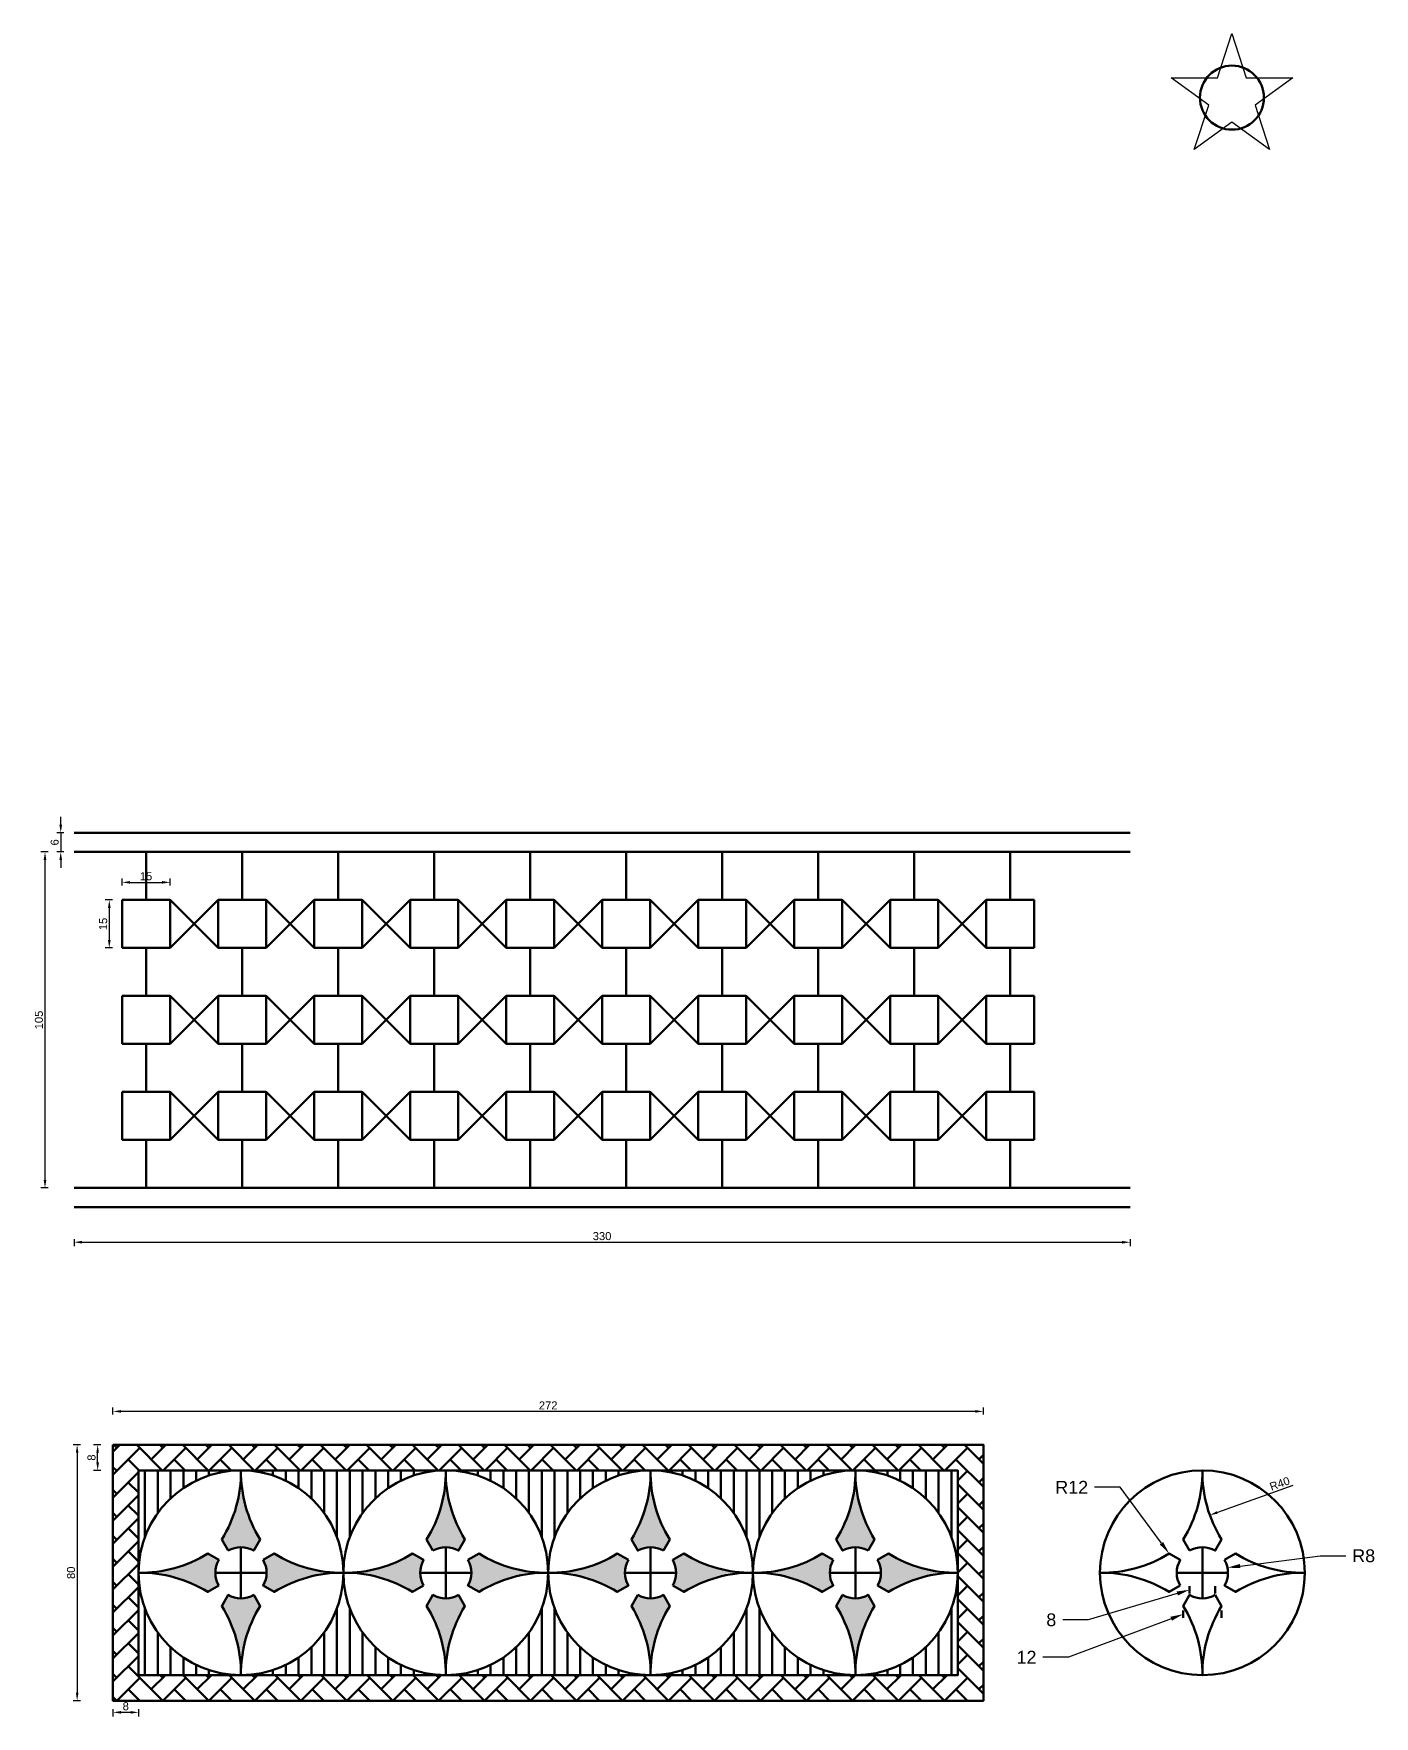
# Model space of a CAD drawing. Header units: inches. Extents: x 934 to 13503, y 40 to 6452.
# Drawn here: x 2439 to 2858, y 1598 to 2124 of the extents above; entities that cross this region are included whole.
import ezdxf
from ezdxf import colors
from ezdxf.entities.mleader import LeaderData, LeaderLine
from ezdxf.math import Vec2, Vec3

# ---------------------------------------------------------------- set-up
doc = ezdxf.new("R2010")
doc.units = ezdxf.units.IN
doc.styles.get("Standard").update_dxf_attribs({"font": 'arial.ttf'})
doc.dimstyles.new('ISO-25', dxfattribs={"dimtxt": 2.5, "dimasz": 2.5, "dimexe": 1.25, "dimexo": 0.275, "dimtad": 1, "dimdsep": 46, "dimtxsty": 'Standard', "dimcen": 2.5, "dimclrd": 256, "dimadec": 0, "dimazin": 0, "dimtfac": 1, "dimtmove": 0, "dimatfit": 3, "dimfxl": 1, "dimfxlon": 1, "dimarcsym": 0})

# ---------------------------------------------------------------- blocks, each defined once
blk = doc.blocks.new('*D303')
at = {"lineweight": -2, "transparency": 16777216}
blk.add_line((2832.09, 1670.17), (2808.56, 1661.77), dxfattribs=at)
at = {"lineweight": 80, "transparency": 16777216}
blk.add_solid([(2808.42, 1662.16), (2808.7, 1661.38), (2806.2, 1660.93)], dxfattribs=at)
at = {"layer": 'Defpoints', "color": 0, "lineweight": 80, "transparency": 16777216}
for p in [(2843.87, 1674.38), (2806.2, 1660.93)]:
    blk.add_point(p, dxfattribs=at)
at = {"color": 0, "lineweight": 80, "transparency": 16777216, "insert": (2828.05, 1670.75), "char_height": 2.5, "attachment_point": 5, "rotation": 19.6558}
blk.add_mtext('R40', dxfattribs=at)
blk = doc.blocks.new('*D304')
at = {"color": 0, "lineweight": -2, "transparency": 16777216}
for p, q in [((2463.44, 1692.34), (2463.44, 1694.59)), ((2735.44, 1692.34), (2735.44, 1694.59))]:
    blk.add_line(p, q, dxfattribs=at)
at = {"lineweight": -2, "transparency": 16777216}
blk.add_line((2732.94, 1693.34), (2465.94, 1693.34), dxfattribs=at)
at = {"lineweight": 80, "transparency": 16777216}
for points in [[(2465.94, 1693.76), (2465.94, 1692.93), (2463.44, 1693.34)], [(2732.94, 1693.76), (2732.94, 1692.93), (2735.44, 1693.34)]]:
    blk.add_solid(points, dxfattribs=at)
at = {"layer": 'Defpoints', "color": 0, "lineweight": 80, "transparency": 16777216}
for p in [(2463.44, 1693.34), (2463.44, 1682.91), (2735.44, 1682.91)]:
    blk.add_point(p, dxfattribs=at)
at = {"color": 0, "lineweight": 80, "transparency": 16777216, "insert": (2599.44, 1695.22), "char_height": 2.5, "attachment_point": 5}
blk.add_mtext('272', dxfattribs=at)
blk = doc.blocks.new('*D305')
at = {"color": 0, "lineweight": -2, "transparency": 16777216}
for p, q in [((2453.25, 1682.91), (2451, 1682.91)), ((2453.25, 1602.91), (2451, 1602.91))]:
    blk.add_line(p, q, dxfattribs=at)
at = {"lineweight": -2, "transparency": 16777216}
blk.add_line((2452.25, 1680.41), (2452.25, 1605.41), dxfattribs=at)
at = {"lineweight": 80, "transparency": 16777216}
for points in [[(2451.84, 1680.41), (2452.67, 1680.41), (2452.25, 1682.91)], [(2451.84, 1605.41), (2452.67, 1605.41), (2452.25, 1602.91)]]:
    blk.add_solid(points, dxfattribs=at)
at = {"layer": 'Defpoints', "color": 0, "lineweight": 80, "transparency": 16777216}
for p in [(2463.44, 1682.91), (2452.25, 1602.91), (2463.44, 1602.91)]:
    blk.add_point(p, dxfattribs=at)
at = {"color": 0, "lineweight": 80, "transparency": 16777216, "insert": (2450.35, 1642.91), "char_height": 2.5, "attachment_point": 5, "rotation": 90}
blk.add_mtext('80', dxfattribs=at)
blk = doc.blocks.new('*D306')
at = {"color": 0, "lineweight": -2, "transparency": 16777216}
for p, q in [((2459.66, 1682.91), (2457.41, 1682.91)), ((2459.66, 1674.91), (2457.41, 1674.91))]:
    blk.add_line(p, q, dxfattribs=at)
at = {"lineweight": -2, "transparency": 16777216}
blk.add_line((2458.66, 1677.41), (2458.66, 1680.41), dxfattribs=at)
at = {"lineweight": 80, "transparency": 16777216}
for points in [[(2458.24, 1680.41), (2459.07, 1680.41), (2458.66, 1682.91)], [(2458.24, 1677.41), (2459.07, 1677.41), (2458.66, 1674.91)]]:
    blk.add_solid(points, dxfattribs=at)
at = {"layer": 'Defpoints', "color": 0, "lineweight": 80, "transparency": 16777216}
for p in [(2458.66, 1682.91), (2471.44, 1682.91), (2471.44, 1674.91)]:
    blk.add_point(p, dxfattribs=at)
at = {"color": 0, "lineweight": 80, "transparency": 16777216, "insert": (2456.75, 1678.91), "char_height": 2.5, "attachment_point": 5, "rotation": 90}
blk.add_mtext('8', dxfattribs=at)
blk = doc.blocks.new('*D307')
at = {"color": 0, "lineweight": -2, "transparency": 16777216}
for p, q in [((2463.44, 1600.3), (2463.44, 1598.05)), ((2471.44, 1600.3), (2471.44, 1598.05))]:
    blk.add_line(p, q, dxfattribs=at)
at = {"lineweight": -2, "transparency": 16777216}
blk.add_line((2468.94, 1599.3), (2465.94, 1599.3), dxfattribs=at)
at = {"lineweight": 80, "transparency": 16777216}
for points in [[(2465.94, 1599.72), (2465.94, 1598.89), (2463.44, 1599.3)], [(2468.94, 1599.72), (2468.94, 1598.89), (2471.44, 1599.3)]]:
    blk.add_solid(points, dxfattribs=at)
at = {"layer": 'Defpoints', "color": 0, "lineweight": 80, "transparency": 16777216}
for p in [(2463.44, 1610.91), (2471.44, 1610.91), (2463.44, 1599.3)]:
    blk.add_point(p, dxfattribs=at)
at = {"color": 0, "lineweight": 80, "transparency": 16777216, "insert": (2467.44, 1601.2), "char_height": 2.5, "attachment_point": 5}
blk.add_mtext('8', dxfattribs=at)
blk = doc.blocks.new('*D308')
at = {"color": 0, "lineweight": -2, "transparency": 16777216}
for p, q in [((2451.28, 1747.2), (2451.28, 1744.95)), ((2781.28, 1747.2), (2781.28, 1744.95))]:
    blk.add_line(p, q, dxfattribs=at)
at = {"lineweight": -2, "transparency": 16777216}
blk.add_line((2453.78, 1746.2), (2778.78, 1746.2), dxfattribs=at)
at = {"lineweight": 80, "transparency": 16777216}
for points in [[(2453.78, 1746.62), (2453.78, 1745.78), (2451.28, 1746.2)], [(2778.78, 1746.62), (2778.78, 1745.78), (2781.28, 1746.2)]]:
    blk.add_solid(points, dxfattribs=at)
at = {"layer": 'Defpoints', "color": 0, "lineweight": 80, "transparency": 16777216}
for p in [(2451.28, 1757.15), (2781.28, 1757.15), (2781.28, 1746.2)]:
    blk.add_point(p, dxfattribs=at)
at = {"color": 0, "lineweight": 80, "transparency": 16777216, "insert": (2616.28, 1748.1), "char_height": 2.5, "attachment_point": 5}
blk.add_mtext('330', dxfattribs=at)
blk = doc.blocks.new('*D309')
at = {"color": 0, "lineweight": -2, "transparency": 16777216}
for p, q in [((2443.2, 1868.15), (2440.95, 1868.15)), ((2443.2, 1763.15), (2440.95, 1763.15))]:
    blk.add_line(p, q, dxfattribs=at)
at = {"lineweight": -2, "transparency": 16777216}
blk.add_line((2442.2, 1865.65), (2442.2, 1765.65), dxfattribs=at)
at = {"lineweight": 80, "transparency": 16777216}
for points in [[(2441.78, 1865.65), (2442.62, 1865.65), (2442.2, 1868.15)], [(2441.78, 1765.65), (2442.62, 1765.65), (2442.2, 1763.15)]]:
    blk.add_solid(points, dxfattribs=at)
at = {"layer": 'Defpoints', "color": 0, "lineweight": 80, "transparency": 16777216}
for p in [(2451.28, 1868.15), (2442.2, 1763.15), (2451.28, 1763.15)]:
    blk.add_point(p, dxfattribs=at)
at = {"color": 0, "lineweight": 80, "transparency": 16777216, "insert": (2440.3, 1815.65), "char_height": 2.5, "attachment_point": 5, "rotation": 90}
blk.add_mtext('105', dxfattribs=at)
blk = doc.blocks.new('*D310')
at = {"lineweight": -2, "transparency": 16777216}
for p, q in [((2447.12, 1876.65), (2447.12, 1879.15)), ((2447.12, 1874.15), (2447.12, 1868.15)), ((2447.12, 1865.65), (2447.12, 1863.15))]:
    blk.add_line(p, q, dxfattribs=at)
at = {"color": 0, "lineweight": -2, "transparency": 16777216}
for p, q in [((2448.12, 1874.15), (2445.87, 1874.15)), ((2448.12, 1868.15), (2445.87, 1868.15))]:
    blk.add_line(p, q, dxfattribs=at)
at = {"lineweight": 80, "transparency": 16777216}
for points in [[(2446.7, 1876.65), (2447.54, 1876.65), (2447.12, 1874.15)], [(2446.7, 1865.65), (2447.54, 1865.65), (2447.12, 1868.15)]]:
    blk.add_solid(points, dxfattribs=at)
at = {"layer": 'Defpoints', "color": 0, "lineweight": 80, "transparency": 16777216}
for p in [(2451.28, 1874.15), (2447.12, 1868.15), (2451.28, 1868.15)]:
    blk.add_point(p, dxfattribs=at)
at = {"color": 0, "lineweight": 80, "transparency": 16777216, "insert": (2445.22, 1871.15), "char_height": 2.5, "attachment_point": 5, "rotation": 90}
blk.add_mtext('6', dxfattribs=at)
blk = doc.blocks.new('*D311')
at = {"color": 0, "lineweight": -2, "transparency": 16777216}
for p, q in [((2466.28, 1857.65), (2466.28, 1859.9)), ((2481.28, 1857.65), (2481.28, 1859.9))]:
    blk.add_line(p, q, dxfattribs=at)
at = {"lineweight": -2, "transparency": 16777216}
blk.add_line((2468.78, 1858.65), (2478.78, 1858.65), dxfattribs=at)
at = {"lineweight": 80, "transparency": 16777216}
for points in [[(2468.78, 1859.07), (2468.78, 1858.24), (2466.28, 1858.65)], [(2478.78, 1859.07), (2478.78, 1858.24), (2481.28, 1858.65)]]:
    blk.add_solid(points, dxfattribs=at)
at = {"layer": 'Defpoints', "color": 0, "lineweight": 80, "transparency": 16777216}
for p in [(2481.28, 1858.65), (2466.28, 1853.15), (2481.28, 1853.15)]:
    blk.add_point(p, dxfattribs=at)
at = {"color": 0, "lineweight": 80, "transparency": 16777216, "insert": (2473.78, 1860.55), "char_height": 2.5, "attachment_point": 5}
blk.add_mtext('15', dxfattribs=at)
blk = doc.blocks.new('*D312')
at = {"color": 0, "lineweight": -2, "transparency": 16777216}
for p, q in [((2463.29, 1853.15), (2461.04, 1853.15)), ((2463.29, 1838.15), (2461.04, 1838.15))]:
    blk.add_line(p, q, dxfattribs=at)
at = {"lineweight": -2, "transparency": 16777216}
blk.add_line((2462.29, 1850.65), (2462.29, 1840.65), dxfattribs=at)
at = {"lineweight": 80, "transparency": 16777216}
for points in [[(2461.87, 1850.65), (2462.71, 1850.65), (2462.29, 1853.15)], [(2461.87, 1840.65), (2462.71, 1840.65), (2462.29, 1838.15)]]:
    blk.add_solid(points, dxfattribs=at)
at = {"layer": 'Defpoints', "color": 0, "lineweight": 80, "transparency": 16777216}
for p in [(2466.28, 1853.15), (2462.29, 1838.15), (2466.28, 1838.15)]:
    blk.add_point(p, dxfattribs=at)
at = {"color": 0, "lineweight": 80, "transparency": 16777216, "insert": (2460.39, 1845.65), "char_height": 2.5, "attachment_point": 5, "rotation": 90}
blk.add_mtext('15', dxfattribs=at)

msp = doc.modelspace()

# ---------------------------------------------------------------- hatches: boundary and pattern name
at = {"lineweight": 80, "true_color": 0x000000, "transparency": 33554687}
h = msp.add_hatch(dxfattribs=at)
h.set_pattern_fill('AR-HBONE', color=18, scale=0.05, style=0)
h.set_pattern_definition([(45, (-312.052, -2.7537), (0, 7.184205), [15.24, -5.08]), (135, (-308.4597, 0.8384), (7e-16, 7.184205), [15.24, -5.08])])
h.paths.add_polyline_path([(2463.444, 1602.913), (2735.444, 1602.913), (2735.444, 1682.913), (2463.444, 1682.913)])
h.paths.add_polyline_path([(2471.444, 1674.913), (2727.444, 1674.913), (2727.444, 1610.913), (2471.444, 1610.913)], flags=16)
h = msp.add_hatch(color=18, dxfattribs=at)
h.paths.add_polyline_path([(2503.444, 1673.852, -0.1362616), (2497.444, 1653.305), (2499.444, 1649.841, -0.2679492), (2507.444, 1649.841), (2509.444, 1653.305, -0.1362616)])
h.paths.add_polyline_path([(2534.383, 1642.913, -0.1362616), (2513.836, 1648.913), (2510.372, 1646.913, -0.2679492), (2510.372, 1638.913), (2513.836, 1636.913, -0.1362616)])
h.paths.add_polyline_path([(2496.516, 1646.913), (2493.052, 1648.913, -0.1362616), (2472.505, 1642.913, -0.1362616), (2493.052, 1636.913), (2496.516, 1638.913, -0.2679492)])
h.paths.add_polyline_path([(2509.444, 1632.521), (2507.444, 1635.985, -0.2679492), (2499.444, 1635.985), (2497.444, 1632.521, -0.1362616), (2503.444, 1611.974, -0.1362616)])
h.paths.add_polyline_path([(2567.444, 1673.852, -0.1362616), (2561.444, 1653.305), (2563.444, 1649.841, -0.2679492), (2571.444, 1649.841), (2573.444, 1653.305, -0.1362616)])
h.paths.add_polyline_path([(2560.516, 1646.913), (2557.052, 1648.913, -0.1362616), (2536.505, 1642.913, -0.1362616), (2557.052, 1636.913), (2560.516, 1638.913, -0.2679492)])
h.paths.add_polyline_path([(2598.383, 1642.913, -0.1362616), (2577.836, 1648.913), (2574.372, 1646.913, -0.2679492), (2574.372, 1638.913), (2577.836, 1636.913, -0.1362616)])
h.paths.add_polyline_path([(2573.444, 1632.521), (2571.444, 1635.985, -0.2679492), (2563.444, 1635.985), (2561.444, 1632.521, -0.1362616), (2567.444, 1611.974, -0.1362616)])
h.paths.add_polyline_path([(2624.516, 1646.913), (2621.052, 1648.913, -0.1362616), (2600.505, 1642.913, -0.1362616), (2621.052, 1636.913), (2624.516, 1638.913, -0.2679492)])
h.paths.add_polyline_path([(2662.383, 1642.913, -0.1362616), (2641.836, 1648.913), (2638.372, 1646.913, -0.2679492), (2638.372, 1638.913), (2641.836, 1636.913, -0.1362616)])
h.paths.add_polyline_path([(2637.444, 1632.521), (2635.444, 1635.985, -0.2679492), (2627.444, 1635.985), (2625.444, 1632.521, -0.1362616), (2631.444, 1611.974, -0.1362616)])
h.paths.add_polyline_path([(2631.444, 1673.852, -0.1362616), (2625.444, 1653.305), (2627.444, 1649.841, -0.2679492), (2635.444, 1649.841), (2637.444, 1653.305, -0.1362616)])
h.paths.add_polyline_path([(2695.444, 1673.852, -0.1362616), (2689.444, 1653.305), (2691.444, 1649.841, -0.2679492), (2699.444, 1649.841), (2701.444, 1653.305, -0.1362616)])
h.paths.add_polyline_path([(2688.516, 1646.913), (2685.052, 1648.913, -0.1362616), (2664.505, 1642.913, -0.1362616), (2685.052, 1636.913), (2688.516, 1638.913, -0.2679492)])
h.paths.add_polyline_path([(2726.383, 1642.913, -0.1362616), (2705.836, 1648.913), (2702.372, 1646.913, -0.2679492), (2702.372, 1638.913), (2705.836, 1636.913, -0.1362616)])
h.paths.add_polyline_path([(2701.444, 1632.521), (2699.444, 1635.985, -0.2679492), (2691.444, 1635.985), (2689.444, 1632.521, -0.1362616), (2695.444, 1611.974, -0.1362616)])

# ---------------------------------------------------------------- linework, layer by layer
at = {"lineweight": 80}
for p, q in [((2451.276, 1874.154), (2781.276, 1874.154)), ((2451.276, 1868.154), (2781.276, 1868.154)), ((2473.776, 1853.154), (2473.776, 1868.154)), ((2473.776, 1853.154), (2473.776, 1868.154)), ((2503.776, 1853.154), (2503.776, 1868.154)), ((2533.776, 1853.154), (2533.776, 1868.154)), ((2563.776, 1853.154), (2563.776, 1868.154)), ((2593.776, 1853.154), (2593.776, 1868.154)), ((2623.776, 1853.154), (2623.776, 1868.154)), ((2623.776, 1853.154), (2623.776, 1868.154)), ((2653.776, 1853.154), (2653.776, 1868.154)), ((2653.776, 1853.154), (2653.776, 1868.154)), ((2683.776, 1853.154), (2683.776, 1868.154)), ((2713.776, 1853.154), (2713.776, 1868.154)), ((2743.776, 1853.154), (2743.776, 1868.154)), ((2481.276, 1853.154), (2466.276, 1853.154)), ((2466.276, 1853.154), (2466.276, 1838.154)), ((2481.276, 1853.154), (2481.276, 1838.154)), ((2481.276, 1853.154), (2496.276, 1838.154)), ((2496.276, 1853.154), (2481.276, 1838.154)), ((2496.276, 1853.154), (2511.276, 1853.154)), ((2496.276, 1853.154), (2496.276, 1838.154)), ((2511.276, 1853.154), (2511.276, 1838.154)), ((2511.276, 1853.154), (2526.276, 1838.154)), ((2511.276, 1838.154), (2526.276, 1853.154)), ((2541.276, 1853.154), (2526.276, 1853.154)), ((2526.276, 1853.154), (2526.276, 1838.154)), ((2541.276, 1853.154), (2541.276, 1838.154)), ((2556.276, 1838.154), (2541.276, 1853.154)), ((2541.276, 1838.154), (2556.276, 1853.154)), ((2556.276, 1853.154), (2571.276, 1853.154)), ((2556.276, 1853.154), (2556.276, 1838.154)), ((2571.276, 1853.154), (2571.276, 1838.154)), ((2586.276, 1853.154), (2571.276, 1838.154)), ((2586.276, 1838.154), (2571.276, 1853.154)), ((2601.276, 1853.154), (2586.276, 1853.154)), ((2586.276, 1853.154), (2586.276, 1838.154)), ((2601.276, 1853.154), (2601.276, 1838.154)), ((2616.276, 1853.154), (2601.276, 1838.154)), ((2601.276, 1853.154), (2616.276, 1838.154)), ((2616.276, 1853.154), (2631.276, 1853.154)), ((2616.276, 1853.154), (2616.276, 1838.154)), ((2631.276, 1853.154), (2631.276, 1838.154)), ((2631.276, 1853.154), (2646.276, 1838.154)), ((2646.276, 1853.154), (2631.276, 1838.154)), ((2661.276, 1853.154), (2646.276, 1853.154)), ((2646.276, 1853.154), (2646.276, 1838.154)), ((2661.276, 1853.154), (2661.276, 1838.154)), ((2661.276, 1853.154), (2676.276, 1838.154)), ((2676.276, 1853.154), (2661.276, 1838.154)), ((2676.276, 1853.154), (2691.276, 1853.154)), ((2676.276, 1853.154), (2676.276, 1838.154)), ((2691.276, 1853.154), (2691.276, 1838.154)), ((2691.276, 1853.154), (2706.276, 1838.154)), ((2691.276, 1838.154), (2706.276, 1853.154)), ((2721.276, 1853.154), (2706.276, 1853.154)), ((2706.276, 1853.154), (2706.276, 1838.154)), ((2721.276, 1853.154), (2721.276, 1838.154)), ((2721.276, 1853.154), (2736.276, 1838.154)), ((2736.276, 1853.154), (2721.276, 1838.154)), ((2736.276, 1853.154), (2751.276, 1853.154)), ((2736.276, 1853.154), (2736.276, 1838.154)), ((2751.276, 1853.154), (2751.276, 1838.154)), ((2481.276, 1838.154), (2466.276, 1838.154)), ((2473.776, 1838.154), (2473.776, 1823.154)), ((2496.276, 1838.154), (2511.276, 1838.154)), ((2503.776, 1838.154), (2503.776, 1823.154)), ((2541.276, 1838.154), (2526.276, 1838.154)), ((2533.776, 1838.154), (2533.776, 1823.154)), ((2556.276, 1838.154), (2571.276, 1838.154)), ((2563.776, 1838.154), (2563.776, 1823.154)), ((2601.276, 1838.154), (2586.276, 1838.154)), ((2593.776, 1838.154), (2593.776, 1823.154)), ((2616.276, 1838.154), (2631.276, 1838.154)), ((2623.776, 1838.154), (2623.776, 1823.154)), ((2661.276, 1838.154), (2646.276, 1838.154)), ((2653.776, 1838.154), (2653.776, 1823.154)), ((2676.276, 1838.154), (2691.276, 1838.154)), ((2683.776, 1838.154), (2683.776, 1823.154)), ((2721.276, 1838.154), (2706.276, 1838.154)), ((2713.776, 1838.154), (2713.776, 1823.154)), ((2736.276, 1838.154), (2751.276, 1838.154)), ((2743.776, 1838.154), (2743.776, 1823.154)), ((2481.276, 1823.154), (2466.276, 1823.154)), ((2466.276, 1823.154), (2466.276, 1808.154)), ((2481.276, 1823.154), (2481.276, 1808.154)), ((2481.276, 1823.154), (2496.276, 1808.154)), ((2496.276, 1823.154), (2481.276, 1808.154)), ((2496.276, 1823.154), (2511.276, 1823.154)), ((2496.276, 1823.154), (2496.276, 1808.154)), ((2511.276, 1823.154), (2511.276, 1808.154)), ((2511.276, 1823.154), (2526.276, 1808.154)), ((2526.276, 1823.154), (2511.276, 1808.154)), ((2541.276, 1823.154), (2526.276, 1823.154)), ((2526.276, 1823.154), (2526.276, 1808.154)), ((2541.276, 1823.154), (2541.276, 1808.154)), ((2541.276, 1823.154), (2556.276, 1808.154)), ((2556.276, 1823.154), (2541.276, 1808.154)), ((2556.276, 1823.154), (2571.276, 1823.154)), ((2556.276, 1823.154), (2556.276, 1808.154)), ((2571.276, 1823.154), (2571.276, 1808.154)), ((2586.276, 1823.154), (2571.276, 1808.154)), ((2571.276, 1823.154), (2586.276, 1808.154)), ((2601.276, 1823.154), (2586.276, 1823.154)), ((2586.276, 1823.154), (2586.276, 1808.154)), ((2601.276, 1823.154), (2601.276, 1808.154)), ((2616.276, 1823.154), (2601.276, 1808.154)), ((2601.276, 1823.154), (2616.276, 1808.154)), ((2616.276, 1823.154), (2631.276, 1823.154)), ((2616.276, 1823.154), (2616.276, 1808.154)), ((2631.276, 1823.154), (2631.276, 1808.154)), ((2631.276, 1823.154), (2646.276, 1808.154)), ((2646.276, 1823.154), (2631.276, 1808.154)), ((2661.276, 1823.154), (2646.276, 1823.154)), ((2646.276, 1823.154), (2646.276, 1808.154)), ((2661.276, 1823.154), (2661.276, 1808.154)), ((2661.276, 1823.154), (2676.276, 1808.154)), ((2676.276, 1823.154), (2661.276, 1808.154)), ((2676.276, 1823.154), (2691.276, 1823.154)), ((2676.276, 1823.154), (2676.276, 1808.154)), ((2691.276, 1823.154), (2691.276, 1808.154)), ((2691.276, 1823.154), (2706.276, 1808.154)), ((2706.276, 1823.154), (2691.276, 1808.154)), ((2721.276, 1823.154), (2706.276, 1823.154)), ((2706.276, 1823.154), (2706.276, 1808.154)), ((2721.276, 1823.154), (2721.276, 1808.154)), ((2721.276, 1823.154), (2736.276, 1808.154)), ((2736.276, 1823.154), (2721.276, 1808.154)), ((2736.276, 1823.154), (2751.276, 1823.154)), ((2736.276, 1823.154), (2736.276, 1808.154)), ((2751.276, 1823.154), (2751.276, 1808.154)), ((2481.276, 1808.154), (2466.276, 1808.154)), ((2473.776, 1808.154), (2473.776, 1793.154)), ((2496.276, 1808.154), (2511.276, 1808.154)), ((2503.776, 1808.154), (2503.776, 1793.154)), ((2541.276, 1808.154), (2526.276, 1808.154)), ((2533.776, 1808.154), (2533.776, 1793.154)), ((2556.276, 1808.154), (2571.276, 1808.154)), ((2563.776, 1808.154), (2563.776, 1793.154)), ((2601.276, 1808.154), (2586.276, 1808.154)), ((2593.776, 1808.154), (2593.776, 1793.154)), ((2616.276, 1808.154), (2631.276, 1808.154)), ((2623.776, 1808.154), (2623.776, 1793.154)), ((2661.276, 1808.154), (2646.276, 1808.154)), ((2653.776, 1808.154), (2653.776, 1793.154)), ((2676.276, 1808.154), (2691.276, 1808.154)), ((2683.776, 1808.154), (2683.776, 1793.154)), ((2721.276, 1808.154), (2706.276, 1808.154)), ((2713.776, 1808.154), (2713.776, 1793.154)), ((2736.276, 1808.154), (2751.276, 1808.154)), ((2743.776, 1808.154), (2743.776, 1793.154)), ((2481.276, 1793.154), (2466.276, 1793.154)), ((2466.276, 1793.154), (2466.276, 1778.154)), ((2481.276, 1793.154), (2481.276, 1778.154)), ((2481.276, 1793.154), (2496.276, 1778.154)), ((2496.276, 1793.154), (2481.276, 1778.154)), ((2496.276, 1793.154), (2511.276, 1793.154)), ((2496.276, 1793.154), (2496.276, 1778.154)), ((2511.276, 1793.154), (2511.276, 1778.154)), ((2526.276, 1793.154), (2511.276, 1778.154)), ((2526.276, 1778.154), (2511.276, 1793.154)), ((2541.276, 1793.154), (2526.276, 1793.154)), ((2526.276, 1793.154), (2526.276, 1778.154)), ((2541.276, 1793.154), (2541.276, 1778.154)), ((2541.276, 1793.154), (2556.276, 1778.154)), ((2556.276, 1793.154), (2541.276, 1778.154)), ((2556.276, 1793.154), (2571.276, 1793.154)), ((2556.276, 1793.154), (2556.276, 1778.154)), ((2571.276, 1793.154), (2571.276, 1778.154)), ((2571.276, 1793.154), (2586.276, 1778.154)), ((2571.276, 1778.154), (2586.276, 1793.154)), ((2601.276, 1793.154), (2586.276, 1793.154)), ((2586.276, 1793.154), (2586.276, 1778.154)), ((2601.276, 1793.154), (2601.276, 1778.154)), ((2616.276, 1793.154), (2601.276, 1778.154)), ((2601.276, 1793.154), (2616.276, 1778.154)), ((2616.276, 1793.154), (2631.276, 1793.154)), ((2616.276, 1793.154), (2616.276, 1778.154)), ((2631.276, 1793.154), (2631.276, 1778.154)), ((2631.276, 1793.154), (2646.276, 1778.154)), ((2646.276, 1793.154), (2631.276, 1778.154)), ((2661.276, 1793.154), (2646.276, 1793.154)), ((2646.276, 1793.154), (2646.276, 1778.154)), ((2661.276, 1793.154), (2661.276, 1778.154)), ((2661.276, 1793.154), (2676.276, 1778.154)), ((2676.276, 1793.154), (2661.276, 1778.154)), ((2676.276, 1793.154), (2691.276, 1793.154)), ((2676.276, 1793.154), (2676.276, 1778.154)), ((2691.276, 1793.154), (2691.276, 1778.154)), ((2706.276, 1793.154), (2691.276, 1778.154)), ((2706.276, 1778.154), (2691.276, 1793.154)), ((2721.276, 1793.154), (2706.276, 1793.154)), ((2706.276, 1793.154), (2706.276, 1778.154)), ((2721.276, 1793.154), (2721.276, 1778.154)), ((2721.276, 1793.154), (2736.276, 1778.154)), ((2736.276, 1793.154), (2721.276, 1778.154)), ((2736.276, 1793.154), (2751.276, 1793.154)), ((2736.276, 1793.154), (2736.276, 1778.154)), ((2751.276, 1793.154), (2751.276, 1778.154)), ((2481.276, 1778.154), (2466.276, 1778.154)), ((2473.776, 1778.154), (2473.776, 1763.154)), ((2496.276, 1778.154), (2511.276, 1778.154)), ((2503.776, 1778.154), (2503.776, 1763.154)), ((2541.276, 1778.154), (2526.276, 1778.154)), ((2533.776, 1778.154), (2533.776, 1763.154)), ((2556.276, 1778.154), (2571.276, 1778.154)), ((2563.776, 1778.154), (2563.776, 1763.154)), ((2601.276, 1778.154), (2586.276, 1778.154)), ((2593.776, 1778.154), (2593.776, 1763.154)), ((2616.276, 1778.154), (2631.276, 1778.154)), ((2623.776, 1778.154), (2623.776, 1763.154)), ((2661.276, 1778.154), (2646.276, 1778.154)), ((2653.776, 1778.154), (2653.776, 1763.154)), ((2676.276, 1778.154), (2691.276, 1778.154)), ((2683.776, 1778.154), (2683.776, 1763.154)), ((2721.276, 1778.154), (2706.276, 1778.154)), ((2713.776, 1778.154), (2713.776, 1763.154)), ((2736.276, 1778.154), (2751.276, 1778.154)), ((2743.776, 1778.154), (2743.776, 1763.154)), ((2451.276, 1763.154), (2781.276, 1763.154)), ((2451.276, 1757.154), (2781.276, 1757.154)), ((2603.444, 1674.913), (2601.444, 1674.913)), ((2601.444, 1654.048), (2601.444, 1674.913)), ((2605.444, 1674.913), (2609.444, 1674.913)), ((2621.444, 1674.913), (2625.444, 1674.913)), ((2629.444, 1674.913), (2633.444, 1674.913)), ((2629.444, 1674.85), (2629.444, 1674.913)), ((2633.444, 1674.913), (2633.444, 1674.85)), ((2637.444, 1674.913), (2641.444, 1674.913)), ((2645.444, 1674.913), (2649.444, 1674.913)), ((2653.444, 1674.913), (2657.444, 1674.913)), ((2661.444, 1674.913), (2665.444, 1674.913)), ((2669.444, 1674.913), (2665.444, 1674.913)), ((2677.444, 1674.913), (2673.444, 1674.913)), ((2685.444, 1674.913), (2681.444, 1674.913)), ((2693.444, 1674.913), (2689.444, 1674.913)), ((2701.444, 1674.913), (2697.444, 1674.913)), ((2709.444, 1674.913), (2705.444, 1674.913)), ((2717.444, 1674.913), (2713.444, 1674.913)), ((2725.444, 1674.913), (2721.444, 1674.913)), ((2727.444, 1610.913), (2727.444, 1674.913)), ((2503.444, 1650.913), (2503.444, 1642.913)), ((2503.444, 1634.913), (2503.444, 1650.913)), ((2567.444, 1650.913), (2567.444, 1642.913)), ((2567.444, 1634.913), (2567.444, 1650.913)), ((2631.444, 1650.913), (2631.444, 1642.913)), ((2631.444, 1634.913), (2631.444, 1650.913)), ((2695.444, 1650.913), (2695.444, 1642.913)), ((2695.444, 1634.913), (2695.444, 1650.913)), ((2803.876, 1650.913), (2803.876, 1642.913)), ((2803.876, 1634.913), (2803.876, 1650.913)), ((2495.444, 1642.913), (2503.444, 1642.913)), ((2495.444, 1642.913), (2503.444, 1642.913)), ((2511.444, 1642.913), (2495.444, 1642.913)), ((2495.444, 1642.913), (2503.444, 1642.913)), ((2511.444, 1642.913), (2503.444, 1642.913)), ((2511.444, 1642.913), (2503.444, 1642.913)), ((2511.444, 1642.913), (2503.444, 1642.913)), ((2559.444, 1642.913), (2567.444, 1642.913)), ((2559.444, 1642.913), (2575.444, 1642.913)), ((2559.444, 1642.913), (2567.444, 1642.913)), ((2559.444, 1642.913), (2567.444, 1642.913)), ((2575.444, 1642.913), (2567.444, 1642.913)), ((2575.444, 1642.913), (2567.444, 1642.913)), ((2575.444, 1642.913), (2567.444, 1642.913)), ((2623.444, 1642.913), (2631.444, 1642.913)), ((2623.444, 1642.913), (2631.444, 1642.913)), ((2639.444, 1642.913), (2623.444, 1642.913)), ((2623.444, 1642.913), (2631.444, 1642.913)), ((2639.444, 1642.913), (2631.444, 1642.913)), ((2639.444, 1642.913), (2631.444, 1642.913)), ((2639.444, 1642.913), (2631.444, 1642.913)), ((2687.444, 1642.913), (2695.444, 1642.913)), ((2687.444, 1642.913), (2703.444, 1642.913)), ((2687.444, 1642.913), (2695.444, 1642.913)), ((2687.444, 1642.913), (2695.444, 1642.913)), ((2703.444, 1642.913), (2695.444, 1642.913)), ((2703.444, 1642.913), (2695.444, 1642.913)), ((2703.444, 1642.913), (2695.444, 1642.913)), ((2795.876, 1642.913), (2803.876, 1642.913)), ((2795.876, 1642.913), (2803.876, 1642.913)), ((2811.876, 1642.913), (2795.876, 1642.913)), ((2795.876, 1642.913), (2803.876, 1642.913)), ((2811.876, 1642.913), (2803.876, 1642.913)), ((2811.876, 1642.913), (2803.876, 1642.913)), ((2811.876, 1642.913), (2803.876, 1642.913)), ((2799.876, 1636.467), (2799.876, 1638.717)), ((2807.876, 1636.467), (2807.876, 1638.717)), ((2797.876, 1631.088), (2797.876, 1628.838)), ((2809.876, 1631.088), (2809.876, 1628.838)), ((2609.444, 1610.913), (2613.444, 1610.913)), ((2617.444, 1610.913), (2621.444, 1610.913)), ((2625.444, 1610.913), (2629.444, 1610.913)), ((2633.444, 1610.913), (2637.444, 1610.913)), ((2641.444, 1610.913), (2645.444, 1610.913)), ((2649.444, 1610.913), (2653.444, 1610.913)), ((2657.444, 1610.913), (2661.444, 1610.913)), ((2673.444, 1610.913), (2669.444, 1610.913)), ((2681.444, 1610.913), (2677.444, 1610.913)), ((2689.444, 1610.913), (2685.444, 1610.913)), ((2697.444, 1610.913), (2693.444, 1610.913)), ((2705.444, 1610.913), (2701.444, 1610.913)), ((2713.444, 1610.913), (2709.444, 1610.913)), ((2721.444, 1610.913), (2717.444, 1610.913)), ((2727.444, 1610.913), (2725.444, 1610.913))]:
    msp.add_line(p, q, dxfattribs=at)
msp.add_lwpolyline([(2820.379, 2101.491), (2824.869, 2087.672), (2813.113, 2096.213), (2801.358, 2087.672), (2805.848, 2101.491), (2794.092, 2110.032), (2808.623, 2110.032), (2813.113, 2123.852), (2817.604, 2110.032), (2832.134, 2110.032)], close=True)
for points in [[(2463.444, 1682.913), (2463.444, 1602.913), (2735.444, 1602.913), (2735.444, 1682.913)], [(2471.444, 1674.913), (2471.444, 1610.913), (2727.444, 1610.913), (2727.444, 1674.913)], [(2503.444, 1634.913), (2503.444, 1642.913), (2503.444, 1634.913), (2503.444, 1642.913), (2503.444, 1650.913)], [(2567.444, 1634.913), (2567.444, 1642.913), (2567.444, 1634.913), (2567.444, 1642.913), (2567.444, 1650.913)], [(2631.444, 1634.913), (2631.444, 1642.913), (2631.444, 1634.913), (2631.444, 1642.913), (2631.444, 1650.913)], [(2695.444, 1634.913), (2695.444, 1642.913), (2695.444, 1634.913), (2695.444, 1642.913), (2695.444, 1650.913)], [(2803.876, 1634.913), (2803.876, 1642.913), (2803.876, 1634.913), (2803.876, 1642.913), (2803.876, 1650.913)], [(2537.444, 1631.777), (2537.444, 1610.913)], [(2661.444, 1631.777), (2661.444, 1610.913)]]:
    msp.add_lwpolyline(points, close=True, dxfattribs=at)
for points in [[(2727.444, 1674.913), (2471.444, 1674.913), (2473.444, 1674.913), (2473.444, 1654.048)], [(2471.444, 1674.913), (2471.444, 1610.913), (2727.444, 1610.913)], [(2471.444, 1674.913), (2727.444, 1674.913), (2725.444, 1674.913), (2725.444, 1654.048)], [(2727.444, 1674.913), (2727.444, 1610.913), (2471.444, 1610.913)], [(2477.444, 1661.568), (2477.444, 1674.913), (2481.444, 1674.913), (2481.444, 1666.151)], [(2485.444, 1669.37), (2485.444, 1674.913), (2489.444, 1674.913), (2489.444, 1671.688)], [(2493.444, 1673.31), (2493.444, 1674.913), (2497.444, 1674.913), (2497.444, 1674.345)], [(2501.444, 1674.85), (2501.444, 1674.913), (2505.444, 1674.913), (2505.444, 1674.85)], [(2509.444, 1674.345), (2509.444, 1674.913), (2513.444, 1674.913), (2513.444, 1673.31)], [(2517.444, 1671.688), (2517.444, 1674.913), (2521.444, 1674.913), (2521.444, 1669.37)], [(2525.444, 1666.151), (2525.444, 1674.913), (2529.444, 1674.913), (2529.444, 1661.568)], [(2541.444, 1661.568), (2541.444, 1674.913), (2537.444, 1674.913), (2537.444, 1654.048), (2537.444, 1674.913), (2533.444, 1674.913), (2533.444, 1654.048)], [(2549.444, 1669.37), (2549.444, 1674.913), (2545.444, 1674.913), (2545.444, 1666.151)], [(2557.444, 1673.31), (2557.444, 1674.913), (2553.444, 1674.913), (2553.444, 1671.688)], [(2565.444, 1674.85), (2565.444, 1674.913), (2561.444, 1674.913), (2561.444, 1674.345)], [(2573.444, 1674.345), (2573.444, 1674.913), (2569.444, 1674.913), (2569.444, 1674.85)], [(2581.444, 1671.688), (2581.444, 1674.913), (2577.444, 1674.913), (2577.444, 1673.31)], [(2589.444, 1666.151), (2589.444, 1674.913), (2585.444, 1674.913), (2585.444, 1669.37)], [(2597.444, 1654.048), (2597.444, 1674.913), (2593.444, 1674.913), (2593.444, 1661.568)], [(2599.444, 1674.913), (2597.444, 1674.913), (2597.444, 1654.048)], [(2599.444, 1674.913), (2601.444, 1674.913), (2601.444, 1654.048)], [(2601.444, 1654.048), (2601.444, 1674.913), (2605.444, 1674.913), (2605.444, 1661.568)], [(2609.444, 1666.151), (2609.444, 1674.913), (2613.444, 1674.913), (2613.444, 1669.37)], [(2617.444, 1671.688), (2617.444, 1674.913), (2621.444, 1674.913), (2621.444, 1673.31)], [(2625.444, 1674.345), (2625.444, 1674.913), (2629.444, 1674.913), (2629.444, 1674.85)], [(2633.444, 1674.85), (2633.444, 1674.913), (2637.444, 1674.913), (2637.444, 1674.345)], [(2641.444, 1673.31), (2641.444, 1674.913), (2645.444, 1674.913), (2645.444, 1671.688)], [(2649.444, 1669.37), (2649.444, 1674.913), (2653.444, 1674.913), (2653.444, 1666.151)], [(2657.444, 1661.568), (2657.444, 1674.913), (2661.444, 1674.913), (2661.444, 1654.048), (2661.444, 1674.913), (2665.444, 1674.913), (2665.444, 1654.048)], [(2673.444, 1666.151), (2673.444, 1674.913), (2669.444, 1674.913), (2669.444, 1661.568)], [(2681.444, 1671.688), (2681.444, 1674.913), (2677.444, 1674.913), (2677.444, 1669.37)], [(2689.444, 1674.345), (2689.444, 1674.913), (2685.444, 1674.913), (2685.444, 1673.31)], [(2697.444, 1674.85), (2697.444, 1674.913), (2693.444, 1674.913), (2693.444, 1674.85)], [(2705.444, 1673.31), (2705.444, 1674.913), (2701.444, 1674.913), (2701.444, 1674.345)], [(2713.444, 1669.37), (2713.444, 1674.913), (2709.444, 1674.913), (2709.444, 1671.688)], [(2721.444, 1661.568), (2721.444, 1674.913), (2717.444, 1674.913), (2717.444, 1666.151)], [(2473.444, 1631.777), (2473.444, 1610.913), (2477.444, 1610.913), (2477.444, 1624.258)], [(2529.444, 1624.258), (2529.444, 1610.913), (2533.444, 1610.913), (2533.444, 1631.777)], [(2601.444, 1631.777), (2601.444, 1610.913), (2597.444, 1610.913), (2593.444, 1610.913)], [(2597.444, 1631.777), (2597.444, 1610.913), (2601.444, 1610.913), (2605.444, 1610.913)], [(2597.444, 1631.777), (2597.444, 1610.913)], [(2601.444, 1631.777), (2601.444, 1610.913)], [(2669.444, 1624.258), (2669.444, 1610.913), (2665.444, 1610.913), (2665.444, 1631.777)], [(2725.444, 1631.777), (2725.444, 1610.913), (2721.444, 1610.913), (2721.444, 1624.258)], [(2481.444, 1619.675), (2481.444, 1610.913), (2485.444, 1610.913), (2485.444, 1616.455)], [(2521.444, 1616.455), (2521.444, 1610.913), (2525.444, 1610.913), (2525.444, 1619.675)], [(2545.444, 1619.675), (2545.444, 1610.913), (2541.444, 1610.913), (2541.444, 1624.258)], [(2593.444, 1624.258), (2593.444, 1610.913), (2589.444, 1610.913), (2589.444, 1619.675)], [(2605.444, 1624.258), (2605.444, 1610.913), (2609.444, 1610.913), (2609.444, 1619.675)], [(2653.444, 1619.675), (2653.444, 1610.913), (2657.444, 1610.913), (2657.444, 1624.258)], [(2677.444, 1616.455), (2677.444, 1610.913), (2673.444, 1610.913), (2673.444, 1619.675)], [(2717.444, 1619.675), (2717.444, 1610.913), (2713.444, 1610.913), (2713.444, 1616.455)], [(2553.444, 1614.138), (2553.444, 1610.913), (2549.444, 1610.913), (2549.444, 1616.455)], [(2585.444, 1616.455), (2585.444, 1610.913), (2581.444, 1610.913), (2581.444, 1614.138)], [(2613.444, 1616.455), (2613.444, 1610.913), (2617.444, 1610.913), (2617.444, 1614.138)], [(2645.444, 1614.138), (2645.444, 1610.913), (2649.444, 1610.913), (2649.444, 1616.455)], [(2489.444, 1614.138), (2489.444, 1610.913), (2493.444, 1610.913), (2493.444, 1612.516)], [(2497.444, 1611.48), (2497.444, 1610.913), (2501.444, 1610.913), (2501.444, 1610.975)], [(2505.444, 1610.975), (2505.444, 1610.913), (2509.444, 1610.913), (2509.444, 1611.48)], [(2513.444, 1612.516), (2513.444, 1610.913), (2517.444, 1610.913), (2517.444, 1614.138)], [(2561.444, 1611.48), (2561.444, 1610.913), (2557.444, 1610.913), (2557.444, 1612.516)], [(2569.444, 1610.975), (2569.444, 1610.913), (2565.444, 1610.913), (2565.444, 1610.975)], [(2577.444, 1612.516), (2577.444, 1610.913), (2573.444, 1610.913), (2573.444, 1611.48)], [(2621.444, 1612.516), (2621.444, 1610.913), (2625.444, 1610.913), (2625.444, 1611.48)], [(2629.444, 1610.975), (2629.444, 1610.913), (2633.444, 1610.913), (2633.444, 1610.975)], [(2637.444, 1611.48), (2637.444, 1610.913), (2641.444, 1610.913), (2641.444, 1612.516)], [(2685.444, 1612.516), (2685.444, 1610.913), (2681.444, 1610.913), (2681.444, 1614.138)], [(2693.444, 1610.975), (2693.444, 1610.913), (2689.444, 1610.913), (2689.444, 1611.48)], [(2701.444, 1611.48), (2701.444, 1610.913), (2697.444, 1610.913), (2697.444, 1610.975)], [(2709.444, 1614.138), (2709.444, 1610.913), (2705.444, 1610.913), (2705.444, 1612.516)]]:
    msp.add_lwpolyline(points, dxfattribs=at)
for points in [[(2499.444, 1649.841), (2497.444, 1653.305, 0.143025), (2503.444, 1674.913, 0.143025), (2509.444, 1653.305), (2507.444, 1649.841, 0.2679492)], [(2563.444, 1649.841), (2561.444, 1653.305, 0.143025), (2567.444, 1674.913, 0.143025), (2573.444, 1653.305), (2571.444, 1649.841, 0.2679492)], [(2635.444, 1649.841), (2637.444, 1653.305, -0.143025), (2631.444, 1674.913, -0.143025), (2625.444, 1653.305), (2627.444, 1649.841, -0.2679492)], [(2699.444, 1649.841), (2701.444, 1653.305, -0.143025), (2695.444, 1674.913, -0.143025), (2689.444, 1653.305), (2691.444, 1649.841, -0.2679492)], [(2799.876, 1649.841), (2797.876, 1653.305, 0.143025), (2803.876, 1674.913, 0.143025), (2809.876, 1653.305), (2807.876, 1649.841, 0.2679492)], [(2496.516, 1638.913), (2493.052, 1636.913, 0.143025), (2471.444, 1642.913, 0.143025), (2493.052, 1648.913), (2496.516, 1646.913, 0.2679492)], [(2510.372, 1646.913), (2513.836, 1648.913, 0.143025), (2535.444, 1642.913, 0.143025), (2513.836, 1636.913), (2510.372, 1638.913, 0.2679492)], [(2560.516, 1638.913), (2557.052, 1636.913, 0.143025), (2535.444, 1642.913, 0.143025), (2557.052, 1648.913), (2560.516, 1646.913, 0.2679492)], [(2574.372, 1646.913), (2577.836, 1648.913, 0.143025), (2599.444, 1642.913, 0.143025), (2577.836, 1636.913), (2574.372, 1638.913, 0.2679492)], [(2624.516, 1646.913), (2621.052, 1648.913, -0.143025), (2599.444, 1642.913, -0.143025), (2621.052, 1636.913), (2624.516, 1638.913, -0.2679492)], [(2638.372, 1638.913), (2641.836, 1636.913, -0.143025), (2663.444, 1642.913, -0.143025), (2641.836, 1648.913), (2638.372, 1646.913, -0.2679492)], [(2688.516, 1646.913), (2685.052, 1648.913, -0.143025), (2663.444, 1642.913, -0.143025), (2685.052, 1636.913), (2688.516, 1638.913, -0.2679492)], [(2702.372, 1638.913), (2705.836, 1636.913, -0.143025), (2727.444, 1642.913, -0.143025), (2705.836, 1648.913), (2702.372, 1646.913, -0.2679492)], [(2796.948, 1638.913), (2793.484, 1636.913, 0.143025), (2771.876, 1642.913, 0.143025), (2793.484, 1648.913), (2796.948, 1646.913, 0.2679492)], [(2810.804, 1646.913), (2814.269, 1648.913, 0.143025), (2835.876, 1642.913, 0.143025), (2814.269, 1636.913), (2810.804, 1638.913, 0.2679492)], [(2507.444, 1635.985), (2509.444, 1632.521, 0.143025), (2503.444, 1610.913, 0.143025), (2497.444, 1632.521), (2499.444, 1635.985, 0.2679492)], [(2571.444, 1635.985), (2573.444, 1632.521, 0.143025), (2567.444, 1610.913, 0.143025), (2561.444, 1632.521), (2563.444, 1635.985, 0.2679492)], [(2627.444, 1635.985), (2625.444, 1632.521, -0.143025), (2631.444, 1610.913, -0.143025), (2637.444, 1632.521), (2635.444, 1635.985, -0.2679492)], [(2691.444, 1635.985), (2689.444, 1632.521, -0.143025), (2695.444, 1610.913, -0.143025), (2701.444, 1632.521), (2699.444, 1635.985, -0.2679492)], [(2807.876, 1635.985), (2809.876, 1632.521, 0.143025), (2803.876, 1610.913, 0.143025), (2797.876, 1632.521), (2799.876, 1635.985, 0.2679492)]]:
    msp.add_lwpolyline(points, format="xyb", close=True, dxfattribs=at)
for centre, radius in [((2813.113, 2103.852), 10), ((2503.444, 1642.913), 32), ((2567.444, 1642.913), 32), ((2631.444, 1642.913), 32), ((2695.444, 1642.913), 32), ((2803.876, 1642.913), 32)]:
    msp.add_circle(centre, radius, dxfattribs=at)

# ---------------------------------------------------------------- dimensions: what is measured, and where the dimension line sits
for base, p1, p2, picture, middle in [((2447.12, 1868.154), (2451.276, 1874.154), (2451.276, 1868.154), '*D310', (2445.219, 1871.154)), ((2442.201, 1763.154), (2451.276, 1868.154), (2451.276, 1763.154), '*D309', (2440.299, 1815.654)), ((2462.291, 1838.154), (2466.276, 1853.154), (2466.276, 1838.154), '*D312', (2460.389, 1845.654)), ((2452.253, 1602.913), (2463.444, 1682.913), (2463.444, 1602.913), '*D305', (2450.351, 1642.913)), ((2458.656, 1682.913), (2471.444, 1674.913), (2471.444, 1682.913), '*D306', (2456.754, 1678.913))]:
    dim = msp.add_linear_dim(base=base, p1=p1, p2=p2, angle=90, dimstyle='ISO-25', dxfattribs=at)
    dim.commit()
    dim.dimension.update_dxf_attribs({"geometry": picture, "text_midpoint": middle})
for base, p1, p2, picture, middle in [((2481.276, 1858.652), (2466.276, 1853.154), (2481.276, 1853.154), '*D311', (2473.776, 1860.553)), ((2781.276, 1746.201), (2451.276, 1757.154), (2781.276, 1757.154), '*D308', (2616.276, 1748.103)), ((2463.444, 1693.342), (2735.444, 1682.913), (2463.444, 1682.913), '*D304', (2599.444, 1695.222)), ((2463.444, 1599.303), (2471.444, 1610.913), (2463.444, 1610.913), '*D307', (2467.444, 1601.204))]:
    dim = msp.add_linear_dim(base=base, p1=p1, p2=p2, dimstyle='ISO-25', dxfattribs=at)
    dim.commit()
    dim.dimension.update_dxf_attribs({"geometry": picture, "text_midpoint": middle})
dim = msp.add_radius_dim(center=(2843.873, 1674.382), mpoint=(2806.203, 1660.927), dimstyle='ISO-25', dxfattribs=at)
dim.commit()
dim.dimension.update_dxf_attribs({"geometry": '*D303', "text_midpoint": (2828.694, 1668.961), "dimtype": 164})

# ---------------------------------------------------------------- leaders
ml = msp.add_multileader_mtext('Standard', dxfattribs=at)
ml.set_content('R12', color=256)
ml.set_leader_properties()
ml.build(insert=Vec2(0, 0))
ctx = ml.context
ctx.base_point, ctx.plane_origin = Vec3(2756.644, 1669.635), Vec3(2793.484, 1648.913)
ctx.text_align_type = 2
notes = []
notes.append((ctx, [(0, (1, 1, 0), (2778.161, 1669.635), (-1, 0), 8, [(0, [(2793.484, 1648.913)], 0, [])])]))
ctx.mtext.insert, ctx.mtext.alignment, ctx.mtext.flow_direction = Vec3(2768.161, 1671.635), 3, 5
ml = msp.add_multileader_mtext('Standard', dxfattribs=at)
ml.set_content('R8', color=256)
ml.set_leader_properties()
ml.build(insert=Vec2(0, 0))
ctx = ml.context
ctx.base_point, ctx.plane_origin = Vec3(2848.713, 1648.202), Vec3(2811.714, 1644.515)
notes.append((ctx, [(0, (1, 1, 0), (2840.713, 1648.202), (1, 0), 8, [(0, [(2811.714, 1644.515)], 0, [])])]))
ctx.mtext.insert, ctx.mtext.flow_direction = Vec3(2850.713, 1650.236), 5
ml = msp.add_multileader_mtext('Standard', dxfattribs=at)
ml.set_content('8', color=256)
ml.set_leader_properties()
ml.build(insert=Vec2(0, 0))
ctx = ml.context
ctx.base_point, ctx.plane_origin = Vec3(2753.58, 1628.185), Vec3(2799.876, 1637.592)
ctx.text_align_type = 2
notes.append((ctx, [(0, (1, 1, 0), (2768.216, 1628.185), (-1, 0), 8, [(0, [(2799.876, 1637.592)], 0, [])])]))
ctx.mtext.insert, ctx.mtext.alignment, ctx.mtext.flow_direction = Vec3(2758.216, 1630.219), 3, 5
ml = msp.add_multileader_mtext('Standard', dxfattribs=at)
ml.set_content('12', color=256)
ml.set_leader_properties()
ml.build(insert=Vec2(0, 0))
ctx = ml.context
ctx.base_point, ctx.plane_origin = Vec3(2744.715, 1616.532), Vec3(2797.876, 1629.963)
ctx.text_align_type = 2
notes.append((ctx, [(0, (1, 1, 0), (2762.027, 1616.532), (-1, 0), 8, [(0, [(2797.876, 1629.963)], 0, [])])]))
ctx.mtext.insert, ctx.mtext.alignment, ctx.mtext.flow_direction = Vec3(2752.027, 1618.532), 3, 5
for ctx, leaders in notes:
    for number, flags, end, landing, length, lines in leaders:
        leader = LeaderData()
        leader.index, (leader.has_last_leader_line, leader.has_dogleg_vector, leader.attachment_direction) = number, flags
        leader.last_leader_point, leader.dogleg_vector, leader.dogleg_length = Vec3(end), Vec3(landing), length
        for number, points, colour, breaks in lines:
            line = LeaderLine()
            line.index, line.vertices, line.color, line.breaks = number, Vec3.list(points), colors.encode_raw_color(colour), breaks
            leader.lines.append(line)
        ctx.leaders.append(leader)

doc.saveas('drawing.dxf')
